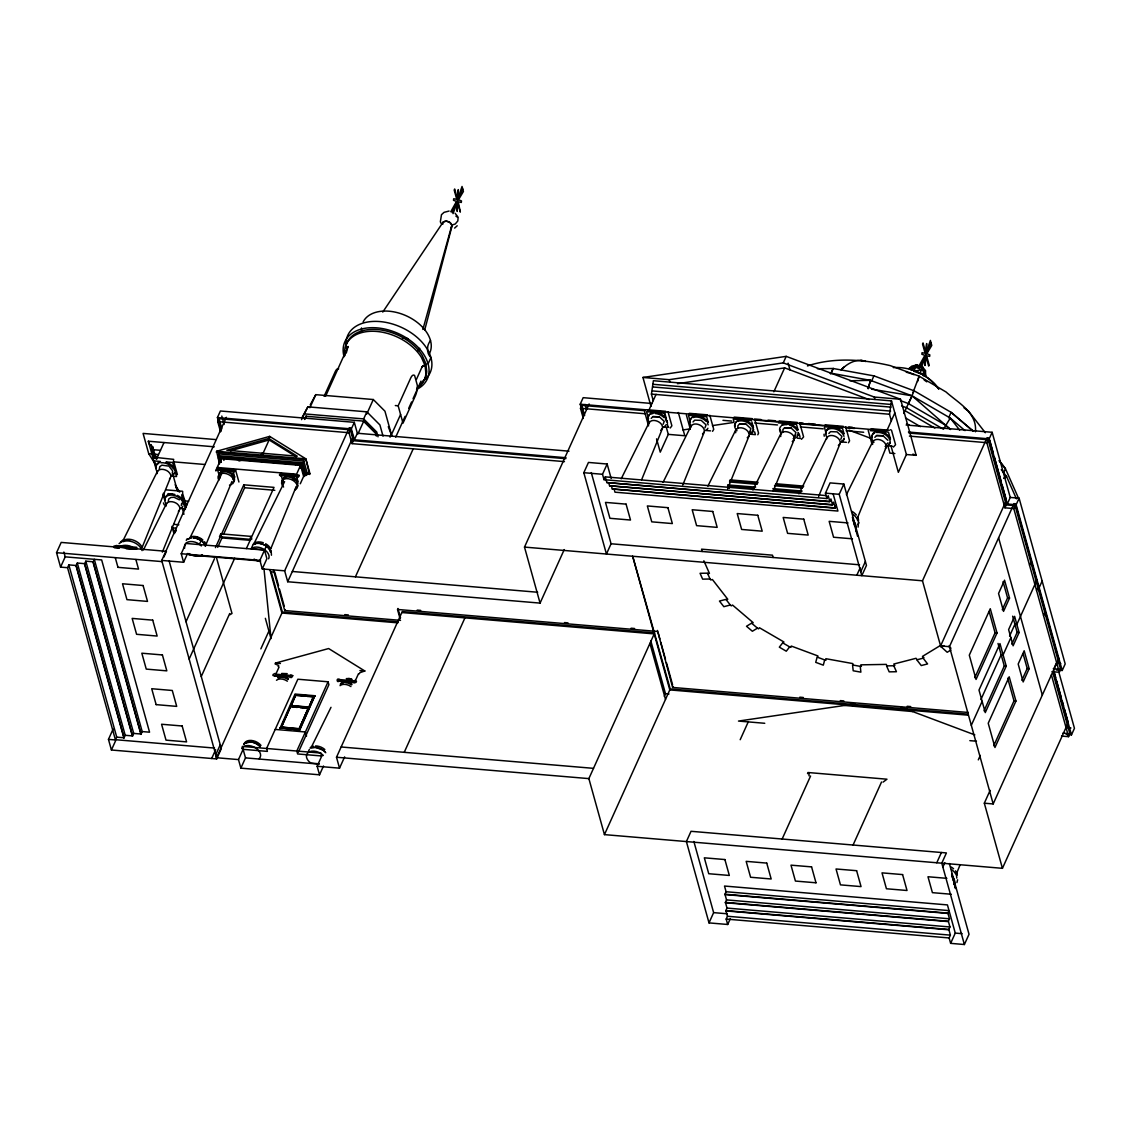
<?xml version="1.0" encoding="UTF-8"?>
<svg xmlns="http://www.w3.org/2000/svg" width="1131" height="1131" viewBox="0 0 1131 1131"><rect width="100%" height="100%" fill="white"/><g stroke="black" fill="none" stroke-linecap="round" stroke-linejoin="round"><path stroke-width="1.5" d="M975.431 431.773C977.368 412.631 958.113 402.848 946.039 391.976L919.15 376.185L890.267 365.624C863.222 359.375 834.183 357.071 807.435 365.949M219.541 473.154A8.299 5.401 24.4 0 1 227.43 471.118A8.299 5.401 24.4 0 1 234.739 477.353L233.085 471.401L233.834 469.775L218.41 468.46C211.384 476.335 220.545 461.448 217.675 470.086L218.622 473.493M353.833 681.979L338.409 681.173L353.833 681.979L354.569 680.848L339.144 679.547L339.342 680.763M290.285 676.607L274.875 675.787L290.285 676.607L291.02 675.476L275.611 674.161L275.808 675.377M235.601 470.114L234.202 471.98L232.463 471.302L233.467 469.619L235.502 469.803L238.924 482.018M457.603 203.071L457.207 211.44L457.037 203.057L453.05 213.646M440.341 221.874L441.486 214.678L444.059 212.345L449.092 211.045M653.223 400.6L651.428 394.097L653.379 380.723L891.482 400.883L906.398 454.521L898.353 472.32L890.959 445.741M891.327 420.76L889.517 414.257L891.482 400.883M271.454 555.222L271.27 552.706M957.604 879.777L956.939 882.548M424.719 329.969L451.905 226.483C452.414 222.34 445.925 219.4 443.013 222.284L382.773 312.071M648.756 424.167C650.283 416.66 663.996 421.75 662.413 428.536L641.588 479.827M690.589 427.702C692.158 420.152 705.815 425.313 704.245 432.084L682.785 484.973M727.615 488.776L749.075 435.873C750.263 429.511 739.137 424.62 735.631 430.261L707.879 486.16M826.436 439.21C828.033 431.745 841.464 436.722 840.107 443.479L818.632 496.481M857.454 517.998L886.068 447.48C887.185 441.09 876.327 436.354 872.665 441.769L846.412 494.657M735.631 430.261L735.673 432.749M749.075 435.873L747.223 437.768M773.307 490.981L794.118 439.69C795.998 432.311 779.711 427.589 780.715 436.552M840.093 443.578L838.354 445.43M872.665 441.769L872.651 444.342M886.068 447.48L885.403 448.526M159.33 469.068L159.754 466.679L161.846 465.166L168.519 466.071M172.28 473.295L172.69 470.892L169.452 466.806M168.321 501.401L168.731 498.997L170.838 497.484L174.047 497.272L179.377 499.86M181.271 505.628L181.681 503.224M154.424 458.055L152.077 449.615L152.699 446.844L148.939 443.635L148.345 441.217L214.282 446.802M422.867 329.46L451.905 225.069L449.869 222.468L446.349 221.153L443.409 221.916M817.543 657.252L817.897 655.938L791.276 646.055L790.922 647.356L789.65 646.89L782.694 642.846L779.33 647.158L786.285 651.202L789.65 646.89M346.256 353.112L348.051 346.439L325.572 396.274M858.104 527.131L858.514 521.872M824.711 659.924L823.297 665.155L815.72 662.342L817.148 657.111L824.711 659.924L825.998 660.151L825.828 658.694L852.816 663.586L852.972 665.042M923.518 370.035L925.441 370.685L925.059 373.569L919.842 373.456L913.834 371.222L916.676 364.917L922.684 367.151L925.441 370.685L925.752 376.072L922.684 367.151L914.965 367.038L909.084 368.565L911.657 366.218L916.676 364.917L920.281 366.797M919.842 373.456L922.684 367.151L921.482 367.419M829.984 373.004L870.488 380.369L868.17 388.612L870.488 380.369L912.081 395.836L950.28 418.06L965.012 430.614M921.397 367.589L925.328 356.944L924.988 365.511L926.119 356.831L928.678 366.062L929.159 364.988L926.6 355.784L929.654 356.406L929.823 354.88L926.826 353.692L931.774 345.422L930.389 340.417L926.36 352.024L926.671 343.541L925.596 352.165L923.037 342.947L922.557 344.008L925.116 353.24L922.034 352.731L921.864 354.257L924.889 355.36L919.135 365.666M663.148 424.238L664.222 421.354L659.359 416.816L652.87 416.618L651.187 418.413M704.981 427.787L706.069 424.888L701.192 420.35L694.717 420.152L693.02 421.962M840.828 439.295L841.902 436.396L837.039 431.858L830.55 431.66L828.867 433.47M917.566 381.543L919.15 376.185L913 392.528M142.237 547.164L170.823 476.702A6.984 4.552 24.3 0 0 169.48 472.899C166.893 469.012 157.152 467.018 157.096 473.62M162.355 552.14L179.815 509.021A6.984 4.552 24.3 0 0 178.472 505.218C175.871 501.287 165.932 499.365 166.116 506.066M232.915 479.035L232.944 477.932M956.02 874.828L959.936 865.187M270.705 548.973L296.251 486.457M205.46 545.849L231.897 481.537M264.668 549.807L251.223 548.676L252.892 544.972M443.013 222.284L442.758 224.306L440.581 222.765M113.1 729.099L108.463 739.377L115.461 739.971L67.563 567.705L60.565 567.112L56.55 552.677L61.187 542.413L166.455 551.32L163.797 557.187M60.565 567.112L65.202 556.848L63.859 552.041M67.563 567.705L68.835 564.892L76.201 565.514L124.099 737.78L116.733 737.143L68.835 564.892M77.318 563.04L76.046 565.853L123.943 738.105L125.216 735.291L77.318 563.04L84.684 563.662L132.581 735.913L125.216 735.291M85.815 561.174L84.542 563.987L132.44 736.239L133.712 733.425L85.815 561.174L93.18 561.796L141.078 734.047L133.712 733.425M116.182 545.566L115.715 546.612L116.182 545.566L136.766 547.305L136.286 548.351M156.601 458.917L163.995 442.546M221.167 431.038L217.421 417.565L220.389 410.991L354.314 422.33L357.354 433.244L354.385 439.803L566.051 457.73M220.545 431.802L217.703 421.609L219.018 418.682L350.327 429.808L353.353 440.708L352.038 443.635L564.454 461.618M323.494 766.012L319.522 774.806L240.861 768.147L238.485 759.594L216.587 757.742L161.719 560.425L226.327 417.311M219.499 463.936L216.601 451.283L269.645 436.382L305.837 458.833L309.965 473.663L304.974 475.345L301.723 463.668L220.63 456.797L220.955 460.939M161.719 560.425L183.618 562.277L181.229 553.723L185.866 543.46L264.527 550.118L266.902 558.672L262.279 568.935L284.659 570.83L287.698 581.744L540.067 603.106L564.242 549.581M183.618 562.277L187.59 553.469M115.461 739.971L116.733 737.143M169.169 561.089L221.323 748.651L216.685 758.915L111.418 750.009L116.055 739.745L214.551 748.072M220.799 533.832L219.485 536.744L249.711 539.303L251.025 536.391L220.799 533.832L221.945 537.932L250.488 540.349M215.441 547.616L243.801 484.817L274.013 487.376L246.388 548.577M217.718 547.319L222.072 537.663M223.528 534.44L244.621 487.73L243.801 484.817M261.219 455.058L262.039 453.22L262.449 454.69L269.107 439.945L269.645 436.382M186.021 621.725L214.48 558.7M142.195 731.573L140.923 734.387L93.025 562.135L94.297 559.322L142.195 731.573L149.561 732.195L101.663 559.944L65.202 556.848M189.146 659.076L234.697 558.219M301.553 419.643L307.858 406.849L366.854 411.84L379.903 424.931L383.027 436.128M304.635 419.46L306.077 416.25L363.744 421.128L375.407 432.805L376.326 436.099M309.88 407.726L315.789 394.662L373.301 399.526L384.95 411.189L391.821 435.944L388.286 426.67M324.102 396.317L335.271 371.59A10.405 3.775 -85.2 0 1 338.664 368.805M201.261 676.536L229.72 613.511M300.549 465.364L296.562 474.2L217.152 467.471L221.139 458.649L300.549 465.364L303.617 476.405L300.295 483.771M304.974 475.345L304.465 476.476L301.214 464.799L301.723 463.668M262.279 568.935L259.89 560.382L266.336 546.103M309.569 474.511L305.837 458.833L216.601 451.283M284.659 570.83L349.281 427.716M352.038 443.635L348.998 432.721L350.327 429.808M354.385 439.803L351.359 428.903L354.314 422.33M452.089 212.557L462.735 188.976M287.698 581.744L353.48 436.043M378.051 436.806L376.722 432L363.659 418.908L366.854 411.84M260.865 648.869L268.909 631.07M366.741 414.045L373.301 399.526M357.947 433.951L363.744 421.128M211.681 758.491L215.653 749.697M220.248 744.778L215.611 755.041L216.685 758.915M216.587 757.742L282.368 612.041L271.2 571.848L274.776 572.145L278.565 585.759M400.515 620.368L284.743 610.556L285.182 609.581M280.403 663.501L275.497 663.077L275.116 663.939L278.65 665.452L278.141 666.583M275.752 674.373L279.074 667.007M238.485 759.594L243.108 749.33L267.411 751.394L266.591 748.468L297.863 679.222L328.075 681.781L328.895 684.693L298.344 752.341M398.169 405.789L410.723 377.98A10.433 3.775 -85.2 0 1 414.596 375.478L417.339 385.346A10.433 3.775 -85.2 0 1 415.558 395.341L403.004 423.164L398.169 405.789L395.327 405.548M390.039 437.16L391.354 434.262M240.861 768.147L245.498 757.883L242.303 746.418L320.964 753.076L321.769 755.989L317.147 766.267L319.522 774.806M391.637 434.29L400.586 414.483M416.406 379.436L421.99 367.08A2.488 1.513 -24.3 0 1 422.669 366.218L423.178 365.864A2.389 1.456 -23.8 0 1 424.054 365.469L425.793 363.475L422.33 355.629A42.865 27.893 24.3 0 0 378.588 329.672A42.865 27.893 24.3 0 0 345.591 347.627M416.957 388.216A42.865 27.893 24.3 0 0 425.92 373.414L425.086 365.794L425.92 363.928L426.755 371.548A42.865 27.893 24.3 0 1 420.294 384.469M428.098 363.885L430.953 357.58A25.363 16.923 -15.5 0 1 428.395 353.847L427.886 352.462M395.709 437.146L405.096 416.349M408.701 408.348L411.599 401.943M413.041 398.748L420.986 381.147M279.979 728.378L295.035 694.052L314.842 695.735L299.786 730.046L279.809 727.77L299.786 730.046M289.069 727.813L281.11 727.134L290.511 706.295L308.395 707.808L299.149 729.255L292.561 728.689M300.789 706.946L291.035 706.126L295.672 694.858L313.556 696.371L308.904 707.638L304.027 707.214M281.266 727.742L295.672 694.858M355.431 576.81L413.239 448.767M299.149 729.255L308.395 707.808M308.904 707.638L313.556 696.371M299.63 729.453L314.842 695.735M328.075 681.781L296.803 751.026L297.623 753.953L321.769 755.989M355.162 681.088L358.485 673.737M359.333 673.807L359.842 672.676L364.832 670.994L328.64 648.544L275.497 663.077M317.147 766.267L339.526 768.161L336.501 757.247L402.283 611.546L654.665 632.908L588.869 778.609L604.449 834.621L1002.434 868.325L1068.23 722.624L1064.511 709.264M339.526 768.161L344.616 756.893M404.234 752.327L464.94 617.865M583.045 414.413L580.203 404.234L583.172 397.674L651.626 403.47M583.313 418.47L580.486 408.277L581.801 405.365L645.122 410.723M540.067 603.106L524.501 547.093L589.124 403.951M591.287 472.602L611.065 543.771L606.442 554.034L583.822 472.701L588.459 462.438L607.149 464.021L611.164 478.47M826.464 495.604L605.283 476.872L606.866 482.569L829.801 501.443L828.231 495.746L826.959 498.559L604.025 479.685L602.512 474.285L607.149 464.021M604.025 479.685L605.283 476.872M606.866 482.569L829.659 501.768L830.932 498.955L832.515 504.652L609.581 485.779L608.789 482.923M609.581 485.779L832.359 504.977L833.632 502.164L835.215 507.861L612.281 488.974L611.489 486.132M612.281 488.974L835.06 508.187L836.332 505.373M656.065 394.323L648.699 410.624L886.803 430.784L894.847 412.971M666.442 427.716L668.294 434.361L660.25 452.16L656.56 438.87M968.362 712.488L672.606 687.436L657.479 630.448M650.975 406.34L642.945 377.457L669.199 379.677L783.26 362.881L786.201 356.364L900.559 399.271L916.152 455.341L906.398 454.521M773.858 391.778L784.645 367.886L869.188 399.611M664.293 696.314L665.48 693.685L650.848 641.065M604.449 834.621L670.231 688.92L632.752 556.353M672.606 687.436L673.058 686.46M871.464 381.401L873.924 375.86L914.159 390.845M826.959 498.559L825.446 493.158L830.083 482.895L843.839 484.054L866.459 565.387L861.822 575.651L839.216 494.318L843.839 484.054M740.197 739.702L748.241 721.889M920.436 366.501L931.082 342.919M903.796 413.479L912.038 395.793L871.534 389.163M911.671 396.359L914.131 390.803L951.1 412.334L973.141 431.109L951.1 412.334L948.612 417.848M856.817 575.227L860.125 567.903M860.748 571.777L865.385 561.513M730.343 918.612L727.7 924.479L709.01 922.896L713.633 912.632L693.854 841.464M726.088 891.737L724.815 894.55L947.75 913.424L949.022 910.611L726.088 891.737L724.504 886.04L947.439 904.913L955.271 933.089L950.634 943.353L964.39 944.526L969.027 934.263L949.361 863.533M726.54 899.908L725.268 902.722L948.202 921.595L949.475 918.782L947.891 913.099L724.957 894.225L726.54 899.908L949.475 918.782M727.007 908.08L725.734 910.893L948.669 929.781L949.941 926.968L948.358 921.27L725.423 902.397L727.007 908.08L949.941 926.968M727.7 924.479L726.187 919.079L727.459 916.266L725.876 910.568L948.824 929.442L950.393 935.139L949.135 937.952L950.634 943.353M782.143 839.018L810.588 775.993M990.134 790.329L984.323 803.194L993.174 803.943L949.446 646.678L940.596 645.928L922.486 580.797L987.109 437.683M1051.929 671.658L1059.309 672.281L1013.786 508.568L1004.936 507.819L986.826 442.688L988.141 439.761L908.985 433.06M1056.326 669.99L1062.221 670.485L1016.133 504.751L1007.283 504.002L989.173 438.856L992.141 432.296L906.129 425.016M1003.579 472.871L1005.445 468.686L999.111 460.543L1005.459 468.729L1019.187 499.746M940.596 645.928L1006.392 500.227M1004.936 507.819L1006.251 504.907L988.141 439.761M853.071 845.027L881.53 782.002M1007.283 504.002L1010.252 497.428L992.141 432.296M949.446 646.678L1014.083 503.521M1013.786 508.568L1015.101 505.656L1006.251 504.907M1016.133 504.751L1019.102 498.177L1010.252 497.428M1002.25 609.736L1007.58 597.946L1003.056 581.659M1009.531 598.101L1003.536 611.376L998.56 593.478L1004.554 580.203L1009.531 598.101L1007.58 597.946M974.809 677.681L995.068 632.823L989.215 611.786M997.019 632.978L976.039 679.448L969.295 655.174L990.275 608.718L997.019 632.978L995.068 632.823M1029.535 565.203L1030.85 562.291M980.902 699.58L1001.147 654.722L1003.112 654.877L1010.86 637.714M1009.573 636.074L1014.903 624.27L1016.854 624.439L1037.099 579.609M971.303 725.31L982.132 701.347M1011.821 644.161L1017.151 632.37L1012.655 616.183M1036.547 590.424L1037.862 587.512M1039.177 587.611L1042.146 581.051M1019.102 632.526L1013.107 645.801L1008.612 629.614L1014.606 616.338L1019.102 632.526L1017.151 632.37M984.041 710.848L1004.286 665.989L998.023 643.44M1006.237 666.159L985.271 712.615L978.994 690.066L999.974 643.61L1006.237 666.159L1004.286 665.989M978.301 759.862L980.308 755.409M1043.56 615.646L1044.874 612.719M936.765 862.769L941.402 852.505M1021.873 680.311L1027.202 668.506L1023.131 653.859M993.739 745.739L1013.998 700.881L1007.693 678.232M1029.153 668.675L1023.159 681.951L1018.183 664.038L1024.177 650.763L1029.153 668.675L1027.202 668.506M1015.949 701.05L994.969 747.506L988.225 723.246L1009.191 676.79L1015.949 701.05L1013.998 700.881M942.858 867.053L944.837 862.656M1053.965 668.421L1056.34 663.176M993.174 803.943L1058.955 658.228M1059.309 672.281L1060.624 669.368L1015.101 505.656M1062.221 670.485L1065.19 663.925L1019.102 498.177M1061.542 736.069L1068.569 736.663L1069.884 733.75L1052.707 671.955M1066.222 734.429L1071.481 734.881L1074.45 728.307L1058.658 671.531M201.389 545.948L199.452 544.294L201.134 540.59M857.977 524.657L858.881 522.692M908.405 403.583L912.081 395.836L950.535 429.511L945.318 425.044L908.377 403.555L900.333 400.572M253.881 543.884L284.602 481.622M311.11 747.662L331.001 707.313M122.897 540.858L157.52 471.16M143.425 549.949L166.511 503.493M190.022 537.734L221.549 474.143M621.202 478.823L648.954 422.923M663.049 482.357L690.843 426.373M752.921 489.977L780.715 433.979M798.896 493.865L826.69 437.867M301.624 418.3L307.858 406.849M310.219 404.87L315.789 394.662M186.247 540.378L187.124 538.78M451.905 226.483L450.802 227.783M450.788 211.723L456.542 201.417L453.517 200.314L453.687 198.787L456.768 199.296L454.195 190.065L454.676 189.004L457.249 198.222L458.324 189.598L458.013 198.081L462.042 186.474L463.427 191.478L458.479 199.749L461.476 200.936L461.307 202.463L458.267 201.756L460.331 212.105L457.617 203.071M136.752 548.521L136.342 549.242L136.752 548.521L113.934 546.584L113.863 547.333L119.052 547.772M120.508 542.046L122.572 540.236M662.413 428.536L660.674 430.388M704.245 432.084L702.521 433.922M794.118 439.69L792.265 441.585M430.487 340.459L429.54 341.944A25.688 17.135 -15.5 0 0 427.73 346.524L427.575 351.034M298.061 481.877L296.647 476.773L297.368 475.147L281.958 473.847L281.223 475.472L282.877 481.438A8.299 5.401 24.2 0 1 282.708 479.912M306.232 475.458L302.712 462.791L303.843 461.095L218.693 453.884L220.913 462.226M950.28 418.06L943.466 429.243L906.497 407.711L901.676 405.916M923.419 375.86L925.059 373.569L922.005 369.653L914.965 367.038L911.275 370.332M783.076 643.058L783.924 641.984L759.452 627.762L758.618 628.836L757.459 628.157L751.592 623.167L746.502 626.263L752.369 631.254L757.459 628.157M259.084 758.717L260.172 757.332A10.236 6.659 24.4 0 0 256.186 748.326A10.236 6.659 24.4 0 0 244.395 746.177L242.741 747.181A10.236 6.659 24.4 0 0 241.652 748.566M230.06 614.699L231.996 613.469L216.445 557.541M757.812 434.785L758.562 433.131L754.646 419.064M119.066 543.615L121.936 541.678M750.97 431.222L749.273 433.032L750.899 428.691L746.036 424.153L739.547 423.955L737.864 425.765L737.921 428.296M795.998 435.039L794.315 436.849L795.927 432.509L791.064 427.97L784.575 427.772L782.892 429.568L782.963 432.113M874.843 437.358L876.525 435.548L883.014 435.746L887.877 440.284M886.266 444.624L887.948 442.829M169.494 478.894L170.385 477.961M179.362 510.293L178.373 511.269M883.085 782.115L886.958 779.202L808.001 772.515L807.534 773.547L808.962 773.661L809.047 775.852M844.475 366.684L841.054 369.894C847.289 363.503 856.676 357.976 865.752 361.453L860.818 360.28M454.62 228.109L457.193 225.762M712.558 431.307L713.732 429.342L709.816 415.261M848.406 442.815L849.579 440.836L845.663 426.769M1006.491 476.391L1003.777 478.371L1006.491 476.391L1016.43 498.828M278.791 678.176L279.739 677.526M223.585 470.029L225.38 468.743L231.106 469.535M751.903 623.435L753.175 622.658L732.549 605.071L731.276 605.848L730.301 605.014L725.932 599.388L719.457 601.07L723.84 606.683L730.301 605.014M923.136 658.185L927.59 663.925L921.256 665.551L916.803 659.825L923.136 658.185L923.956 657.677L922.458 656.404L940.002 645.73L947.213 652.276L950.959 650M943.862 645.575L941.232 647.172M244.423 743.477L250.545 741.894A10.236 6.659 24.4 0 1 259.805 746.276M670.245 427.999L671.885 425.793L667.983 411.726M909.084 368.565L916.676 364.917L917.962 366.105M451.905 225.069L455.242 223.995L457.815 220.941L458.097 217.689L455.934 216.148M230.568 450.76L269.107 439.945L296.251 456.783M238.966 460.996L242.274 460.063M801.469 439.28L803.604 436.948L799.688 422.867L803.123 423.107M893.419 447.07L895.554 444.737L891.525 430.289L890.521 429.709M726.159 599.699L727.784 599.274L712.403 579.524L710.777 579.949L710.042 579.001L707.455 573.163L700.061 573.29L702.648 579.143L710.042 579.001M893.801 665.763L896.445 671.729L889.192 671.856L886.548 665.89L893.801 665.763L894.861 665.495L893.744 664.053L916.011 658.299L917.142 659.741M288.857 474.426L294.413 474.596M913.834 371.222L922.005 369.653M281.647 673.468L287.203 673.652M642.945 377.457L786.201 356.364M677.511 383.678L784.645 367.886M682.884 429.95L689.839 428.918M712.459 425.595L733.326 422.513M854.711 703.949L738.486 721.069L764.754 723.289M893.306 367.603C910.78 366.331 928.537 375.082 938.857 389.121A37.79 24.599 24.3 0 0 917.1 371.802M849.791 380.765L870.446 380.341M707.596 573.474L709.448 573.445L703.864 560.778M817.416 368.748L833.208 368.494L873.952 375.888M860.239 666.357L860.875 672.153L853.198 670.768L852.562 664.971L860.239 666.357L861.44 666.343L860.79 664.844L886.28 664.392L886.944 665.89M115.404 546.4L113.651 546.386L136.936 548.351M652.87 416.618L659.359 416.816M739.547 423.955L746.036 424.153M784.575 427.772L791.064 427.97M876.525 435.548L883.014 435.746M647.469 409.775L665.678 411.302M689.302 413.324L707.525 414.851M734.132 417.113L752.355 418.654M779.174 420.93L797.397 422.457M825.149 424.818L843.373 426.359M871.124 428.72L889.348 430.247M751.493 420.576L733.27 419.05L734.047 421.863M778.298 422.853L796.521 424.394L798.09 430.02M870.248 430.642L888.471 432.169L890.436 439.21A9.811 6.39 24.2 0 0 881.784 431.844A9.811 6.39 24.2 0 0 872.453 434.262M664.18 426.924L668.732 427.306M706.013 430.473L710.565 430.854M750.843 434.262L755.409 434.643L754.617 431.83M797.397 438.206L800.437 438.46M841.86 441.967L846.412 442.348M887.835 445.868L892.387 446.25M282.156 475.062L296.647 476.278M281.223 475.472L296.647 476.773M848.024 522.918L829.15 521.334L833.575 537.239L852.449 538.823M319.253 763.807L310.841 763.1L308.904 761.46A10.236 6.673 24.2 0 1 307.957 752.709A10.236 6.673 24.2 0 1 319.112 752.511L321.402 753.84A10.236 6.673 24.2 0 1 323.339 755.494M811.577 866.883L790.993 865.158L795.418 881.063L816.002 882.788M902.595 874.588L882.01 872.863L886.435 888.768L907.02 890.493L902.595 874.602M946.859 878.335L927.986 876.751L932.411 892.656L951.27 894.239M402.509 338.084L407.782 338.537M783.26 362.881L874.305 397.052L900.559 399.271M652.7 384.271L890.804 404.431M652.87 386.972L890.974 407.132M652.516 390.93L890.62 411.09M651.428 394.097L889.517 414.257M580.203 404.234L648.657 410.03M755.734 419.092L760.993 419.544M768.02 420.138L775.032 420.732M808.382 423.56L815.409 424.153M848.759 426.967L852.265 427.264M908.433 432.028L989.173 438.856M754.193 419.954L777.054 421.891M799.928 423.828L822.788 425.765M845.663 427.702L854.456 428.451M580.486 408.277L645.575 413.79M722.963 420.336L731.757 421.085M754.631 423.022L777.506 424.959M800.366 426.896L823.241 428.833M846.101 430.77L863.688 432.254M909.423 436.128L986.826 442.688M668.294 434.361L684.792 435.746L678.331 412.49M894.847 453.531L889.885 453.121L888.047 446.476M304.663 413.918L363.659 418.908M217.421 417.565L351.359 428.903M357.354 433.244L569.006 451.17M217.703 421.609L348.998 432.721M353.353 440.708L565.783 458.691M730.061 479.869L758.123 482.244M775.668 483.729L803.745 486.104M729.594 480.901L757.671 483.276M775.216 484.761L803.279 487.136M729.537 481.962L757.219 484.308M774.509 485.765L802.19 488.111M215.668 439.563L143.086 433.413L148.727 453.701L155.258 464.148M583.822 472.701L602.512 474.285M755.678 487.136L728.053 484.973L727.586 486.005L729.014 486.132L729.099 488.309L728.124 484.803M772.883 488.592L802.162 491.08M825.446 493.158L839.216 494.318M730.004 486.146L754.221 488.196M773.251 489.808L800.932 492.155M216.219 452.131L305.455 459.681M152.077 449.615L160.489 450.322M219.103 455.722L302.712 462.791M220.121 457.928L301.214 464.799M148.727 453.701L151.893 453.969M158.298 454.506L155.216 454.252L156.615 459.313M155.272 457.391L173.764 459.37M173.297 461.816L204.513 464.459M306.685 473.394L309.965 473.663M160.475 461.462L154.41 460.939L156.361 467.98A9.811 6.376 24.3 0 1 159.217 462.268M166.554 461.971L172.619 462.48L176.535 476.547L171.983 476.165M218.608 469.676L233.099 470.906M217.675 470.086L233.085 471.401M244.621 487.73L274.833 490.289M165.904 489.85L182.473 491.25L182.826 492.098M167.953 493.653L172.506 494.035M182.473 496.523L185.215 500.934L188.665 501.231M611.065 543.771L859.546 564.807M180.974 508.483L185.526 508.879L181.61 494.812M524.501 547.093L922.486 580.797M173.891 524.36L178.854 524.77M176.068 528.163L173.029 527.908L174.598 533.535M125.965 548.365L134.617 549.101M114.203 547.588L119.264 548.012M126.008 548.577L132.751 549.157M181.229 553.723L259.89 560.382M189.061 554.925L260.724 560.99M292.335 571.48L537.692 592.248M56.55 552.677L161.818 561.584M117.949 567.338L138.533 569.091L135.876 559.534M1057.81 663.303L1060.765 663.544M417.212 610.104L420.718 610.401M564.482 622.573L567.988 622.87M631.098 628.214L634.604 628.511M657.026 631.423L397.49 609.453L400.091 618.798M401.844 612.521L654.213 633.897M1053.258 668.732L1060.624 669.368M344.828 614.628L348.334 614.925M282.368 612.041L398.296 621.866M397.858 622.842L281.93 613.03L269.885 569.713M799.801 697.191L803.321 697.488M840.291 700.612L843.811 700.909M907.189 706.281L910.709 706.578M670.231 688.92L968.292 714.156M967.839 715.145L669.792 689.91L632.653 556.353M665.48 693.685L668.986 693.982M1065.671 727.572L1070.944 728.011M359.912 670.57L364.832 670.994M1062.857 733.157L1068.131 733.595M969.847 740.649L976.449 741.215M295.205 694.66L315.012 696.328M295.841 695.466L303.97 696.145M307.222 696.427L313.725 696.979M290.865 705.518L308.735 707.031M297.184 707.455L290.511 706.295M300.436 707.723L308.551 708.416M156.12 704.627L176.705 706.38L172.28 690.476L151.71 688.722L156.135 704.613M281.11 727.134L298.98 728.647M275.186 729.424L305.412 731.983L306.543 736.097M341.138 746.983L593.506 768.345M336.501 757.247L588.869 778.609M245.498 757.883L318.914 764.104M713.633 912.632L727.233 913.791M955.271 933.089L962.142 933.669M727.459 916.266L950.393 935.139M726.187 919.079L949.135 937.952M844.574 705.433L912.618 711.555M425.086 365.794L424.139 365.765A2.389 1.711 -6.1 0 0 423.22 366.006L422.683 366.288A2.488 1.781 -5.6 0 0 421.99 367.08M849.042 430.162L870.319 438.149M912.873 454.111L916.152 455.341M901.237 707.285L974.823 734.896M348.716 682.898L350.214 683.534M292.576 478.682L293.89 479.36M905.012 410.68L934.87 428.069M905.507 417.947L920.436 426.656M906.553 423.616L909.423 425.284M188.905 553.54L191.196 554.869A10.236 6.659 24.4 0 0 202.35 554.685M292.59 462.89L295.488 464.685M299.828 467.372L304.168 470.072M964.036 407.881L968.546 411.175L985.327 432.735M294.117 479.502L295.262 480.378M948.612 646.183L951.001 648.219M363.546 421.114L375.195 432.791M950.252 418.018L959.682 430.105M1001.274 469.676L1006.491 476.335M455.1 213.278L457.857 216.813M231.728 475.529L232.463 476.575M175.135 484.789L179.716 492.126M175.715 487.093L178.5 491.575M184.099 500.538L186.884 505.02M163.415 502.942L164.306 504.935M424.959 365.341L421.481 357.495A42.865 27.893 24.3 0 0 376.708 331.44A42.865 27.893 24.3 0 0 344.587 350.978L345.096 355.558M648.572 425.906L644.543 411.472M115.305 557.795L117.963 567.324M1015.256 503.634L1058.517 659.217M989.667 440.1L993.386 453.46M994.319 456.797L1001.274 481.848M1002.207 485.199L1005.926 498.559M1053.823 670.853L1055.69 677.526M1056.608 680.862L1061.26 697.573M1062.193 700.909L1063.578 705.928M1053.838 671.404L1071.481 734.881M988.296 437.739L1005.94 501.203M1053.385 671.828L1067.777 723.6M1051.392 674.868L1068.569 736.663M998.602 537.805L1042.33 695.07M874.305 397.052L874.984 399.483M984.323 803.194L1002.434 868.325M868.198 430.402L872.114 444.483M844.065 433.908L842.496 428.281L824.273 426.755L826.238 433.781M852.378 517.192L856.351 531.513M951.652 874.206L955.624 888.528M853.467 521.504L854.824 526.424M855.743 529.69L857.552 536.25M951.835 875.295L953.193 880.215M954.112 883.467L955.469 888.386M964.39 944.526L941.784 863.193L946.407 852.93L691.027 831.299L686.39 841.563L709.01 922.896M833.208 494.134L837.915 511.056L614.981 492.183L614.19 489.341M788.095 363.15L789.989 369.95M799.264 434.233L800.055 437.061M751.875 421.976L753.444 427.617A9.811 6.39 24.2 0 0 742.374 419.813A9.811 6.39 24.2 0 0 735.221 426.09M773.123 557.484L772.487 555.18L701.545 549.171L702.181 551.476M708.218 422.414L706.663 416.774L688.44 415.247L690.391 422.287M686.376 415.006L690.292 429.087M811.577 866.897L816.002 882.802M669.199 379.677L669.877 382.122M666.385 418.866L664.816 413.239L646.593 411.698L648.558 418.739M667.559 423.093L666.781 420.28A9.811 6.39 24.3 0 1 666.965 422.075M664.279 413.126L666.018 419.375M667.318 424.068L668.181 427.207M657.945 632.144L659.84 638.93M660.787 642.323L665.495 659.302M666.442 662.695L672.577 684.764M585.052 404.46L586.48 409.549M649.929 643.383L665.509 699.396M581.801 405.365L584.628 415.544M350.44 427.674L353.042 437.018M397.928 608.464L400.53 617.823M303.843 461.095L307.533 474.341M279.513 589.166L284.249 606.174M273.518 570.194L284.743 610.556M221.789 416.052L224.136 424.478M219.018 418.682L221.86 428.875M251.025 536.391L251.789 539.134M223.019 457.108L223.924 460.374M220.63 456.797L221.464 459.808M265.361 618.318L271.002 638.605L263.99 568.766M218.693 453.884L221.054 462.381M218.439 457.871L219.81 462.819M173.495 460.557L177.411 474.624M182.487 492.89L186.403 506.942M173.637 477.211L177.383 490.698M182.543 509.247L183.943 514.294M152.699 446.844L155.993 458.663M151.059 444.639L154.806 458.154M163.401 493.272L165.352 500.298M148.345 441.217L155.64 467.456M163.02 494.275L164.546 499.492M171.94 526.339L173.821 533.097M108.463 739.377L111.418 750.009M296.845 482.64L297.057 483.7M824.018 434.233L824.23 436.213M185.215 500.934L185.569 504.44M175.234 531.528A9.811 6.376 24.3 0 1 176.266 530.199M174.768 532.56A9.811 6.376 24.3 0 1 175.814 531.217M182.869 506.278A9.811 6.376 24.3 0 1 180.253 508.568M165.706 503.168A9.811 6.376 24.3 0 1 172.039 495.067A9.811 6.376 24.3 0 1 183.307 504.666M165.154 498.502A9.811 6.376 24.3 0 1 174.923 494.473M177.327 495.364A9.811 6.376 24.3 0 1 183.773 503.634M123.109 541.65A12.102 7.875 24.3 0 1 142.068 550.599M121.13 546.033A12.102 7.875 24.3 0 1 132.369 546.994M123.378 541.099A10.292 6.687 24.3 0 1 125.159 540.208M127.351 539.798A10.292 6.687 24.3 0 1 129.811 539.897M173.877 473.946A9.811 6.376 24.3 0 1 171.262 476.236M156.714 470.849A9.811 6.376 24.3 0 1 158.764 463.3M160.758 462.777A9.811 6.376 24.3 0 1 173.297 468.701M174.344 472.928A9.811 6.376 24.3 0 1 171.728 475.218M165.932 462.155A9.811 6.376 24.3 0 1 174.584 469.506M123.378 540.335A11.762 7.648 24.3 0 1 133.981 540.349A11.762 7.648 24.3 0 1 142.308 547.701M906.214 372.198A37.804 24.599 24.3 0 1 913.989 374.7M924.154 380.002A37.804 24.599 24.3 0 1 926.784 381.854M344.093 356.774A45.226 29.434 24.3 0 1 398.211 333.504A45.226 29.434 24.3 0 1 416.533 389.488M346.227 347.104A45.226 29.434 24.3 0 1 401.053 327.198A45.226 29.434 24.3 0 1 422.4 381.486M361.595 331.256A36.729 23.907 24.3 0 1 361.524 327.948M363.164 321.883A36.729 23.907 24.3 0 1 407.089 316.185A36.729 23.907 24.3 0 1 429.582 353.24M419.728 348.291A25.702 16.725 24.3 0 1 418.145 350.766M244.042 744.226A9.953 6.475 24.4 0 1 260.314 746.898M243.999 744.283A9.953 6.475 24.4 0 1 251.139 740.437A9.953 6.475 24.4 0 1 260.978 745.414M278.551 677.78A8.299 5.401 24.4 0 1 288.122 679.519M277.618 677.723A8.299 5.401 24.4 0 1 288.518 678.657M276.473 680.254A8.299 5.401 24.4 0 1 287.373 681.187M308.607 750.984A9.953 6.475 24.2 0 1 309.427 749.5M312.679 747.648A9.953 6.475 24.2 0 1 325.77 752.737M310.092 748.029A9.953 6.475 24.2 0 1 313.344 746.163M315.577 745.923A9.953 6.475 24.2 0 1 324.837 749.528M340.77 683.972A8.299 5.401 24.3 0 1 343.796 682.728M345.733 682.686A8.299 5.401 24.3 0 1 351.67 684.891M340.275 684.241A8.299 5.401 24.3 0 1 352.066 684.029M340.021 685.64A8.299 5.415 24.2 0 1 350.935 686.559M311.265 748.001A10.236 6.673 24.2 0 1 315.747 747.407L323.07 750.136A10.236 6.673 24.2 0 1 325.007 751.776M951.496 869.499A12.102 7.875 24.2 0 1 955.497 873.627M956.501 875.903A12.102 7.875 24.2 0 1 956.741 878.123M951.821 875.818A12.102 7.875 24.2 0 1 954.225 884.499M951.171 867.01A11.762 7.648 24.2 0 1 953.574 868.778M955.483 870.828A11.762 7.648 24.2 0 1 957.293 875.21M191.422 536.603A9.953 6.475 24.4 0 1 202.901 539.982M204.513 541.721A9.953 6.475 24.4 0 1 206.04 545.439M188.891 538.808A9.953 6.475 24.4 0 1 190.757 538.087M192.977 537.847A9.953 6.475 24.4 0 1 203.834 543.191M218.877 480.138A8.299 5.401 24.4 0 1 226.285 473.649A8.299 5.401 24.4 0 1 232.519 483.912M231.191 484.718A8.299 5.401 24.4 0 1 229.494 485.157M233.269 482.244A8.299 5.401 24.3 0 0 233.142 475.897A8.299 5.401 24.3 0 0 224.998 471.613A8.299 5.401 24.4 0 0 219.64 478.47M220.022 477.607A8.299 5.401 24.4 0 1 219.329 476.038M184.664 548.111A10.236 6.659 24.4 0 1 188.651 541.82A10.236 6.659 24.4 0 1 199.452 544.294M187.689 539.445A10.236 6.659 24.4 0 1 191.422 537.904M193.811 537.861A10.236 6.659 24.4 0 1 205.361 546.019M195.861 537.154A8.864 5.768 24.4 0 1 198.052 537.663M200.159 538.554A8.864 5.768 24.4 0 1 202.067 539.784M205.39 544.605A8.864 5.768 24.4 0 1 205.418 546.202M253.16 544.237A9.953 6.475 24.2 0 1 263.283 542.696M265.644 543.771A9.953 6.475 24.2 0 1 270.634 548.747M271.2 550.613A9.953 6.475 24.2 0 1 271.143 552.38M253.782 544.506A9.953 6.475 24.2 0 1 255.578 543.714M260.144 543.544A9.953 6.475 24.2 0 1 270.535 552.098M283.598 487.023A8.299 5.401 24.2 0 1 284.164 479.134A8.299 5.401 24.2 0 1 295.29 482.202A8.299 5.401 24.2 0 1 294.739 490.091M298.075 485.114A8.299 5.401 24.2 0 1 295.488 488.436M283.174 483.87A8.299 5.401 24.2 0 1 284.899 477.466A8.299 5.401 24.2 0 1 294.47 479.191M296.039 480.534A8.299 5.401 24.2 0 1 297.905 483.601M297.213 486.754A8.299 5.401 24.2 0 1 295.87 487.56M283.089 478.54A8.299 5.401 24.2 0 1 289.946 476.264A8.299 5.401 24.2 0 1 297.609 481.17M258.9 561.329A10.236 6.673 24.2 0 1 254.107 559.067M251.223 548.676A10.236 6.673 24.2 0 1 263.565 549.101A10.236 6.673 24.2 0 1 268.655 558.799M254.532 543.969A10.236 6.673 24.2 0 1 264.046 544.774A10.236 6.673 24.2 0 1 270.578 551.532M798.019 432.452A9.811 6.39 24.2 0 1 793.156 438.672M780.616 432.763A9.811 6.39 24.2 0 1 781.083 426.161M782.666 425.214A9.811 6.39 24.2 0 1 786.95 424.648M789.381 425.086A9.811 6.39 24.2 0 1 797.199 430.6M781.083 431.745A9.811 6.39 24.2 0 1 780.263 429.893M781.549 425.143A9.811 6.39 24.2 0 1 797.666 429.568M798.684 433.215A9.811 6.39 24.2 0 1 798.246 434.841M737.624 421.396A9.811 6.39 24.2 0 1 750.786 425.016A9.811 6.39 24.2 0 1 750.122 434.346M736.96 430.727A9.811 6.39 24.2 0 1 736.055 422.358M753.642 429.412A9.811 6.39 24.2 0 1 752.157 432.367M852.675 514.082A12.102 7.875 24.2 0 1 857.68 520.486M852.986 520.401A12.102 7.889 24.2 0 1 855.941 527.088M876.61 432.48A9.811 6.39 24.2 0 1 889.15 438.39A9.811 6.39 24.2 0 1 885.106 446.462M873.952 442.32A9.811 6.39 24.2 0 1 874.616 432.989M890.182 442.631A9.811 6.39 24.2 0 1 889.15 443.96M872.213 437.683A9.811 6.39 24.2 0 1 872.015 435.887M851.855 511.311A11.762 7.648 24.2 0 1 856.351 515.015M857.75 517.192A11.762 7.648 24.2 0 1 858.344 521.49M844.193 438.135A9.811 6.39 24.2 0 1 841.139 442.051M826.591 436.665A9.811 6.39 24.2 0 1 831.752 428.493A9.811 6.39 24.2 0 1 843.995 436.34M844.221 438.729A9.811 6.39 24.2 0 1 841.591 441.033M826.478 430.374A9.811 6.39 24.2 0 1 834.593 427.674A9.811 6.39 24.2 0 1 843.641 433.47M707.907 428.253A9.811 6.39 24.2 0 1 705.292 430.543M690.744 425.157A9.811 6.39 24.2 0 1 691.211 418.555M692.794 417.593A9.811 6.39 24.2 0 1 705.956 421.213M707.342 422.994A9.811 6.39 24.2 0 1 708.147 424.846M690.193 420.492A9.811 6.39 24.3 0 1 697.544 416.01A9.811 6.39 24.3 0 1 707.794 421.962M666.074 424.719A9.811 6.39 24.2 0 1 663.445 427.009M648.911 421.609A9.811 6.39 24.2 0 1 649.378 415.02M650.947 414.059A9.811 6.39 24.2 0 1 652.955 413.536M655.245 413.494A9.811 6.39 24.2 0 1 664.109 417.678M665.495 419.445A9.811 6.39 24.2 0 1 666.315 421.298M648.36 416.943A9.811 6.39 24.3 0 1 655.697 412.476A9.811 6.39 24.3 0 1 665.961 418.428M299.319 475.487C296.845 481.127 294.951 472.518 299.319 475.487M339.781 679.66C337.292 685.301 335.412 676.677 339.781 679.66M279.484 474.921C282.552 479.021 283.245 469.676 279.484 474.921M292.759 675.674C290.285 681.314 288.405 672.691 292.759 675.674M353.353 681.894L353.918 682.968L355.841 682.46A2.559 1.711 -15.5 0 0 356.463 681.413L355.148 680.268L353.353 681.894M276.077 674.246L274.677 676.112L272.939 675.433A2.559 1.711 -15.5 0 1 273.264 674.359L275.13 673.44L276.077 674.246M290.582 706.536L281.167 727.374L299.051 728.887L308.452 708.048L290.582 706.536M295.742 695.098L290.936 705.758L308.805 707.271L313.626 696.611L295.742 695.098M833.165 368.48L830.677 373.993L833.208 368.494M306.034 416.25L304.451 419.163L306.077 416.25M268.697 438.475L226.822 450.237L297.269 456.203L268.697 438.475M349.069 678.473L346.312 678.657L352.052 679.434L349.069 678.473M626.079 504.129L605.495 502.404L609.92 518.295L630.504 520.034L626.079 504.143M667.926 507.678L647.342 505.939L651.753 521.843L672.351 523.568L667.912 507.678M712.756 511.466L692.172 509.742L696.597 525.646L717.181 527.371L712.756 511.481M757.798 515.284L737.214 513.559L741.625 529.449L762.209 531.188L757.784 515.298M803.773 519.171L783.175 517.447L787.6 533.351L808.184 535.076L803.759 519.186M724.914 859.546L704.33 857.821L708.741 873.726L729.325 875.451L724.9 859.56M766.747 863.094L746.163 861.355L750.588 877.26L771.172 878.985L766.747 863.109M856.619 870.7L836.035 868.976L840.46 884.866L861.044 886.605L856.619 870.714M143.1 585.519L122.516 583.766L126.955 599.656L147.525 601.409L143.1 585.519M152.727 620.156L132.157 618.403L136.582 634.293L157.152 636.06L152.727 620.156M162.412 654.948L141.827 653.209L146.252 669.1L166.823 670.853L162.412 654.948M182.162 725.989L161.577 724.25L166.017 740.141L186.587 741.894L182.162 725.989M317.839 746.997A8.709 5.669 24.2 0 0 315.733 746.828A8.892 5.782 24.2 0 1 317.853 746.941"/></g></svg>
